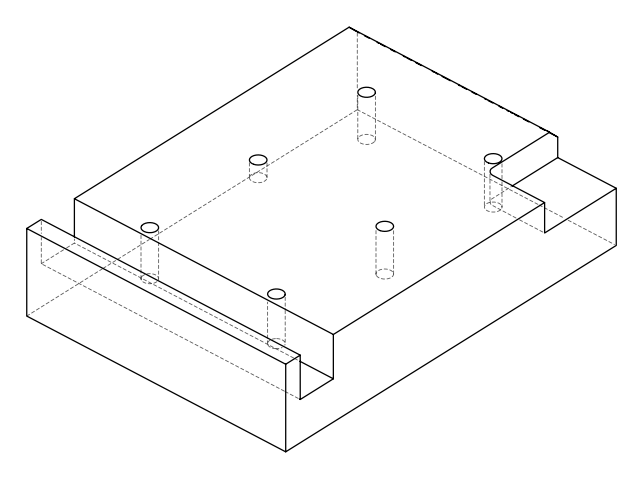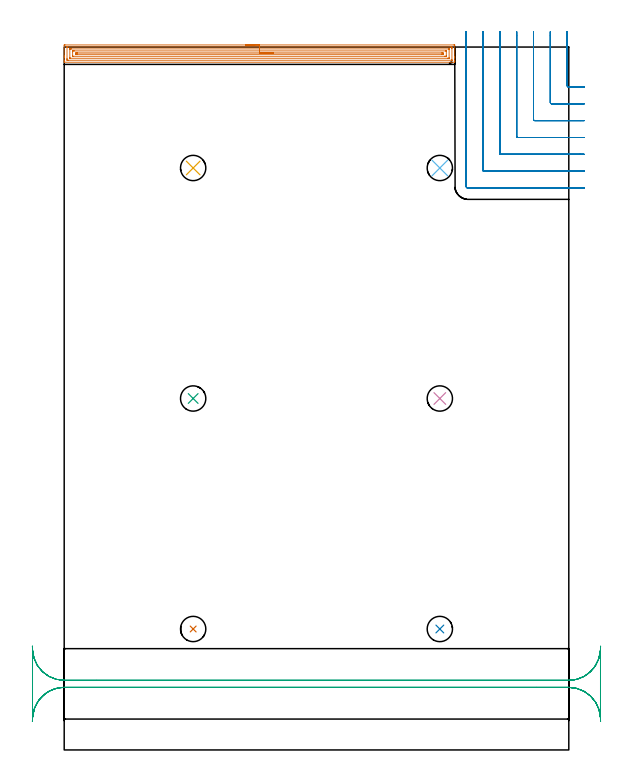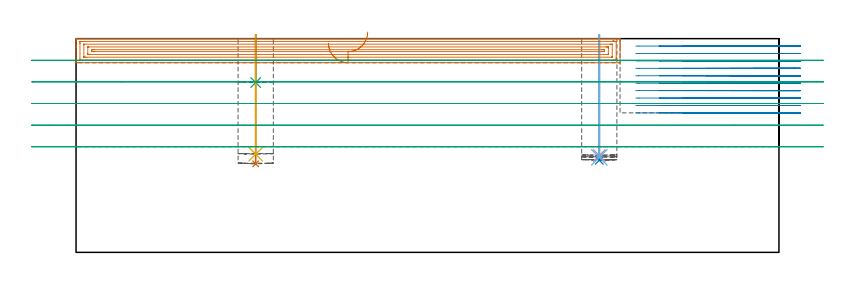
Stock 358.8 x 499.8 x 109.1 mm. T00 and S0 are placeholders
(PLAN: 9 operations, 3 tool changes, 42.7 min)
(1 INDEXABLE_INSERT_DRILL_BLIND_HOLE_FROM_SOLID | STEP1POCKET | NXT0302_007 | 0.27 min | 16169 mm3)
(2 INDEXABLE_INSERT_DRILL_BLIND_HOLE_FROM_SOLID_1 | STEP1POCKET_1 | NXT0302_007 | 0.26 min | 15711 mm3)
(3 INDEXABLE_INSERT_DRILL_BLIND_HOLE_FROM_SOLID_2 | STEP1POCKET_2 | NXT0302_007 | 0.1 min | 5632 mm3)
(4 INDEXABLE_INSERT_DRILL_BLIND_HOLE_FROM_SOLID_3 | STEP1POCKET_3 | NXT0302_007 | 0.25 min | 15104 mm3)
(5 INDEXABLE_INSERT_DRILL_BLIND_HOLE_FROM_SOLID_4 | STEP1POCKET_4 | NXT0302_007 | 0.25 min | 14923 mm3)
(6 INDEXABLE_INSERT_DRILL_BLIND_HOLE_FROM_SOLID_5 | STEP1POCKET_5 | NXT0302_007 | 0.25 min | 15334 mm3)
(7 AREA_MILL | FG_CHAMFER_SURFACE | UGT0205_001 | 11.32 min | 21502 mm3)
(8 MILL_CORNER_NOTCH_RECTANGULAR | CORNER_NOTCH_RECTANGULAR | NXT0201_012 | Follow Part, ap 4, ae 75% | 19.12 min | 331657 mm3)
(9 MILL_RECTANGULAR_SLOT | SLOT_RECTANGULAR | UGT0201_009 | Follow Part, ap 11.25, ae 75% | 10.88 min | 990725 mm3)
(TOOL NXT0302_007 | Index. Insert Drill 18mm [880-D1800L25-05] | D18 PA176 FL90 Z2)
(TOOL UGT0205_001 | Chamfer Mill 20 x 3 x 45 deg. | D20 FL50 Z2)
(TOOL NXT0201_012 | ENDMILL 16mm [2P460-1600-NA 1630] | D16 FL38 Z6)
(TOOL UGT0201_009 | End Mill 45 mm | D45 FL63 Z6)
(OP 1 INDEXABLE_INSERT_DRILL_BLIND_HOLE_FROM_SOLID)
G17 G21 G94 G90
T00 M6
G54
G17 G0 G90 X91.7 Y86. S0 M3
G43 Z119.1 H1
G94 G81 G98 Z45.2 F250. R111.1
G80
M5
M2
(OP 2 INDEXABLE_INSERT_DRILL_BLIND_HOLE_FROM_SOLID_1)
G17 G21 G94 G90
T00 M6
G54
G17 G0 G90 X267.1 Y86. S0 M3
G43 Z119.1 H1
G94 G81 G98 Z47. F250. R111.1
G80
M5
M2
(OP 3 INDEXABLE_INSERT_DRILL_BLIND_HOLE_FROM_SOLID_2)
G17 G21 G94 G90
T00 M6
G54
G17 G0 G90 X91.7 Y249.9 S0 M3
G43 Z119.1 H1
G94 G81 G98 Z86.7 F250. R111.1
G80
M5
M2
(OP 4 INDEXABLE_INSERT_DRILL_BLIND_HOLE_FROM_SOLID_3)
G17 G21 G94 G90
T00 M6
G54
G17 G0 G90 X267.1 Y249.9 S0 M3
G43 Z119.1 H1
G94 G81 G98 Z49.4 F250. R111.1
G80
M5
M2
(OP 5 INDEXABLE_INSERT_DRILL_BLIND_HOLE_FROM_SOLID_4)
G17 G21 G94 G90
T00 M6
G54
G17 G0 G90 X91.7 Y413.8 S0 M3
G43 Z119.1 H1
G94 G81 G98 Z50.1 F250. R111.1
G80
M5
M2
(OP 6 INDEXABLE_INSERT_DRILL_BLIND_HOLE_FROM_SOLID_5)
G17 G21 G94 G90
T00 M6
G54
G17 G0 G90 X267.1 Y413.8 S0 M3
G43 Z119.1 H1
G94 G81 G98 Z48.5 F250. R111.1
G80
M5
M2
(OP 7 AREA_MILL)
G17 G21 G94 G90
T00 M6
G54
G17 G0 G90 X128.85 Y501.3 S1061 M3
G43 Z119.1 H0
Z106.8
G94 G1 X128.888 Z105.928 F250.
X129.002 Z105.063
X129.191 Z104.212
X129.453 Z103.38
X129.787 Z102.574
X130.19 Z101.8
X130.658 Z101.064
X131.19 Z100.372
X131.779 Z99.729
X132.422 Z99.139
X133.114 Z98.608
X133.85 Z98.14
X134.624 Z97.737
X135.43 Z97.403
X136.262 Z97.141
X137.114 Z96.952
X137.978 Z96.838
X138.85 Z96.8
X277.102
X277.562 Y501.295 Z96.803
X277.69 Y501.292 Z96.806
X277.7 Y501.159 Z96.938
Y492.95 Z105.145
Y492.371 Z105.726
Y492.07 Z106.027
Y490.31 Z107.784
Y489.709 Z108.39
Y489.43 Z108.669
X277.699 Y489.293 Z108.806
X277.69 Y489.006 Z109.093
X277.548 Y489. Z109.1
X0.152
X0.01 Y489.006 Z109.093
X0. Y489.294 Z108.805
Y489.709 Z108.39
Y490.31 Z107.784
Y492.371 Z105.726
Y492.95 Z105.145
Y493.54 Z104.555
Y500.87 Z97.227
X0.003 Y501.162 Z96.935
X0.01 Y501.292 Z96.805
X0.142 Y501.299 Z96.799
X0.598 Y501.3 Z96.8
X138.85
Y499.886 Z98.214
X274.531
X275.318 Y499.885 Z98.215
X275.425 Y499.884 Z98.216
X275.668 Y499.879 Z98.221
X275.69 Y499.8 Z98.3
X275.696 Y499.616 Z98.484
X275.699 Y499.11 Z98.99
X275.7 Y498.733 Z99.367
X275.699 Y490.814 Z107.286
X275.692 Y490.437 Z107.663
X275.689 Y490.42 Z107.68
X275.685 Y490.418 Z107.682
X275.662 Y490.416 Z107.684
X275.613 Y490.415 Z107.685
X275.514 Y490.414 Z107.686
X3.169
X2.382 Y490.415 Z107.685
X2.275 Y490.416 Z107.684
X2.032 Y490.421 Z107.679
X2.01 Y490.5 Z107.6
X2.004 Y490.684 Z107.416
X2.001 Y491.19 Z106.91
X2. Y491.567 Z106.533
X2.001 Y499.486 Z98.614
X2.008 Y499.864 Z98.236
X2.011 Y499.88 Z98.22
X2.015 Y499.882 Z98.218
X2.038 Y499.884 Z98.216
X2.087 Y499.885 Z98.215
X2.186 Y499.886 Z98.214
X138.85
Y498.472 Z99.628
X273.534 Y498.471 Z99.629
X273.615 Y498.469 Z99.631
X273.679 Y498.466 Z99.634
X273.69 Y498.464 Z99.636
X273.694 Y498.44 Z99.66
X273.697 Y498.394 Z99.706
X273.699 Y498.23 Z99.87
X273.7 Y498.066 Z100.034
X273.699 Y491.907 Z106.193
X273.694 Y491.852 Z106.248
X273.69 Y491.836 Z106.264
X273.684 Y491.834 Z106.266
X273.656 Y491.831 Z106.269
X273.534 Y491.83 Z106.27
X272.887 Y491.829 Z106.271
X272.642 Y491.828 Z106.272
X4.166 Y491.829 Z106.271
X4.085 Y491.831 Z106.269
X4.021 Y491.835 Z106.265
X4.01 Y491.836 Z106.264
X4.006 Y491.86 Z106.24
X4.003 Y491.906 Z106.194
X4.001 Y492.07 Z106.03
X4. Y492.234 Z105.866
X4.001 Y498.393 Z99.707
X4.006 Y498.448 Z99.652
X4.01 Y498.464 Z99.636
X4.016 Y498.466 Z99.634
X4.044 Y498.469 Z99.631
X4.166 Y498.47 Z99.63
X4.813 Y498.472 Z99.628
X5.058
X138.85
Y497.057 Z101.043
X271.155
X271.582 Y497.053 Z101.047
X271.679 Y497.051 Z101.049
X271.69 Y497.048 Z101.052
X271.693 Y497.03 Z101.07
X271.697 Y496.984 Z101.116
X271.699 Y496.891 Z101.209
X271.7 Y493.83 Z104.27
X271.697 Y493.415 Z104.685
X271.694 Y493.311 Z104.789
X271.69 Y493.261 Z104.839
X271.68 Y493.249 Z104.851
X271.651 Y493.248 Z104.852
X271.451 Y493.245 Z104.855
X270.858 Y493.243 Z104.857
X270.562
X6.545
X6.118 Y493.247 Z104.853
X6.021 Y493.25 Z104.85
X6.01 Y493.252 Z104.848
X6.007 Y493.27 Z104.83
X6.003 Y493.316 Z104.784
X6.001 Y493.409 Z104.691
X6. Y496.47 Z101.63
X6.003 Y496.885 Z101.215
X6.006 Y496.989 Z101.111
X6.01 Y497.039 Z101.061
X6.02 Y497.051 Z101.049
X6.049 Y497.052 Z101.048
X6.249 Y497.055 Z101.045
X6.842 Y497.057 Z101.043
X7.138
X138.85
Y495.643 Z102.457
X268.182
X269.023 Y495.64 Z102.46
X269.074 Y495.638 Z102.462
X269.69 Y495.59 Z102.51
X269.695 Y494.978 Z103.122
X269.69 Y494.71 Z103.39
X269.123 Y494.662 Z103.438
X269.074 Y494.66 Z103.44
X268.236 Y494.657 Z103.443
X268.182
X9.518
X8.677 Y494.66 Z103.44
X8.626 Y494.662 Z103.438
X8.01 Y494.71 Z103.39
X8.005 Y495.322 Z102.778
X8.01 Y495.59 Z102.51
X8.577 Y495.638 Z102.462
X8.626 Y495.64 Z102.46
X9.464 Y495.643 Z102.457
X9.518
X138.85
X139.722 Z102.495
X140.586 Z102.609
X141.438 Z102.798
X142.27 Z103.06
X143.076 Z103.394
X143.85 Z103.797
X144.586 Z104.265
X145.278 Z104.796
X145.921 Z105.386
X146.51 Z106.029
X147.042 Z106.721
X147.51 Z107.457
X147.913 Z108.231
X148.247 Z109.037
X148.509 Z109.869
X148.698 Z110.72
X148.812 Z111.585
X148.85 Z112.457
G0 Z119.1
M5
M2
(OP 8 MILL_CORNER_NOTCH_RECTANGULAR)
G17 G21 G94 G90
T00 M6
G54
G17 G0 G90 X357.69 Y510.8 S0 M3
G43 Z119.1 H1
Z105.31
G94 G1 X357.7 Y507.8 F250.
G2 X357.7 Y507.574 R72. F500.
G1 Y472.294
G3 X358.494 Y471.5 R0.8
G1 X366.8
X369.8 F250.
G0 Z119.1
X345.688 Y510.8
Z105.31
G1 X345.7 Y507.8
G2 X345.7 Y507.574 R60. F500.
G1 Y460.294
G3 X346.494 Y459.5 R0.8
G1 X366.8
X369.8 F250.
G0 Z119.1
X333.685 Y510.8
Z105.31
G1 X333.699 Y507.8
G2 X333.7 Y507.574 R48. F500.
G1 Y448.295
G3 X334.495 Y447.5 R0.8
G1 X366.8
X369.8 F250.
G0 Z119.1
X321.68 Y510.8
Z105.31
G1 X321.699 Y507.8
G2 X321.7 Y507.574 R36. F500.
G1 Y436.295
G3 X322.495 Y435.5 R0.8
G1 X366.8
X369.8 F250.
G0 Z119.1
X309.671 Y510.8
Z105.31
G1 X309.699 Y507.8
G2 X309.7 Y507.574 R24. F500.
G1 Y424.295
G3 X310.495 Y423.5 R0.8
G1 X366.8
X369.8 F250.
G0 Z119.1
X297.641 Y510.799
Z105.31
G1 X297.698 Y507.8
G2 X297.7 Y507.574 R12. F500.
G1 Y412.295
G3 X298.495 Y411.5 R0.8
G1 X366.8
X369.8 F250.
G0 Z119.1
X285.7 Y510.574
Z105.31
G1 Y507.574
Y401.1 F500.
G3 X287.3 Y399.5 R1.6
G1 X366.8
X369.8 F250.
G0 Z119.1
X357.7 Y510.8
Z101.52
G1 Y507.8
Y472.294 F500.
G3 X358.494 Y471.5 R0.8
G1 X366.8
X369.8 F250.
G0 Z119.1
X345.7 Y510.8
Z101.52
G1 Y507.8
Y460.294 F500.
G3 X346.494 Y459.5 R0.8
G1 X366.8
X369.8 F250.
G0 Z119.1
X333.7 Y510.8
Z101.52
G1 Y507.8
Y448.295 F500.
G3 X334.495 Y447.5 R0.8
G1 X366.8
X369.8 F250.
G0 Z119.1
X321.7 Y510.8
Z101.52
G1 Y507.8
Y436.295 F500.
G3 X322.495 Y435.5 R0.8
G1 X366.8
X369.8 F250.
G0 Z119.1
X309.7 Y510.8
Z101.52
G1 Y507.8
Y424.295 F500.
G3 X310.495 Y423.5 R0.8
G1 X366.8
X369.8 F250.
G0 Z119.1
X297.7 Y510.8
Z101.52
G1 Y507.8
Y412.295 F500.
G3 X298.495 Y411.5 R0.8
G1 X366.8
X369.8 F250.
G0 Z119.1
X285.7 Y510.8
Z101.52
G1 Y507.8
Y401.1 F500.
G3 X287.3 Y399.5 R1.6
G1 X366.8
X369.8 F250.
G0 Z119.1
X357.7 Y510.8
Z97.73
G1 Y507.8
Y472.294 F500.
G3 X358.494 Y471.5 R0.8
G1 X366.8
X369.8 F250.
G0 Z119.1
X345.7 Y510.8
Z97.73
G1 Y507.8
Y460.294 F500.
G3 X346.494 Y459.5 R0.8
G1 X366.8
X369.8 F250.
G0 Z119.1
X333.7 Y510.8
Z97.73
G1 Y507.8
Y448.295 F500.
G3 X334.495 Y447.5 R0.8
G1 X366.8
X369.8 F250.
G0 Z119.1
X321.7 Y510.8
Z97.73
G1 Y507.8
Y436.295 F500.
G3 X322.495 Y435.5 R0.8
G1 X366.8
X369.8 F250.
G0 Z119.1
X309.7 Y510.8
Z97.73
G1 Y507.8
Y424.295 F500.
G3 X310.495 Y423.5 R0.8
G1 X366.8
X369.8 F250.
G0 Z119.1
X297.7 Y510.8
Z97.73
G1 Y507.8
Y412.295 F500.
G3 X298.495 Y411.5 R0.8
G1 X366.8
X369.8 F250.
G0 Z119.1
X285.7 Y510.8
Z97.73
G1 Y507.8
Y401.1 F500.
G3 X287.3 Y399.5 R1.6
G1 X366.8
X369.8 F250.
G0 Z119.1
X357.7 Y510.8
Z93.94
G1 Y507.8
Y472.294 F500.
G3 X358.494 Y471.5 R0.8
G1 X366.8
X369.8 F250.
G0 Z119.1
X345.7 Y510.8
Z93.94
G1 Y507.8
Y460.294 F500.
G3 X346.494 Y459.5 R0.8
G1 X366.8
X369.8 F250.
G0 Z119.1
X333.7 Y510.8
Z93.94
G1 Y507.8
Y448.295 F500.
G3 X334.495 Y447.5 R0.8
G1 X366.8
X369.8 F250.
G0 Z119.1
X321.7 Y510.8
Z93.94
G1 Y507.8
Y436.295 F500.
G3 X322.495 Y435.5 R0.8
G1 X366.8
X369.8 F250.
G0 Z119.1
X309.7 Y510.8
Z93.94
G1 Y507.8
Y424.295 F500.
G3 X310.495 Y423.5 R0.8
G1 X366.8
X369.8 F250.
G0 Z119.1
X297.7 Y510.8
Z93.94
G1 Y507.8
Y412.295 F500.
G3 X298.495 Y411.5 R0.8
G1 X366.8
X369.8 F250.
G0 Z119.1
X285.7 Y510.8
Z93.94
G1 Y507.8
Y401.1 F500.
G3 X287.3 Y399.5 R1.6
G1 X366.8
X369.8 F250.
G0 Z119.1
X357.7 Y510.8
Z90.15
G1 Y507.8
Y472.294 F500.
G3 X358.494 Y471.5 R0.8
G1 X366.8
X369.8 F250.
G0 Z119.1
X345.7 Y510.8
Z90.15
G1 Y507.8
Y460.294 F500.
G3 X346.494 Y459.5 R0.8
G1 X366.8
X369.8 F250.
G0 Z119.1
X333.7 Y510.8
Z90.15
G1 Y507.8
Y448.295 F500.
G3 X334.495 Y447.5 R0.8
G1 X366.8
X369.8 F250.
G0 Z119.1
X321.7 Y510.8
Z90.15
G1 Y507.8
Y436.295 F500.
G3 X322.495 Y435.5 R0.8
G1 X366.8
X369.8 F250.
G0 Z119.1
X309.7 Y510.8
Z90.15
G1 Y507.8
Y424.295 F500.
G3 X310.495 Y423.5 R0.8
G1 X366.8
X369.8 F250.
G0 Z119.1
X297.7 Y510.8
Z90.15
G1 Y507.8
Y412.295 F500.
G3 X298.495 Y411.5 R0.8
G1 X366.8
X369.8 F250.
G0 Z119.1
X285.7 Y510.8
Z90.15
G1 Y507.8
Y401.1 F500.
G3 X287.3 Y399.5 R1.6
G1 X366.8
X369.8 F250.
G0 Z119.1
X357.7 Y510.8
Z86.36
G1 Y507.8
Y472.294 F500.
G3 X358.494 Y471.5 R0.8
G1 X366.8
X369.8 F250.
G0 Z119.1
X345.7 Y510.8
Z86.36
G1 Y507.8
Y460.294 F500.
G3 X346.494 Y459.5 R0.8
G1 X366.8
X369.8 F250.
G0 Z119.1
X333.7 Y510.8
Z86.36
G1 Y507.8
Y448.295 F500.
G3 X334.495 Y447.5 R0.8
G1 X366.8
X369.8 F250.
G0 Z119.1
X321.7 Y510.8
Z86.36
G1 Y507.8
Y436.295 F500.
G3 X322.495 Y435.5 R0.8
G1 X366.8
X369.8 F250.
G0 Z119.1
X309.7 Y510.8
Z86.36
G1 Y507.8
Y424.295 F500.
G3 X310.495 Y423.5 R0.8
G1 X366.8
X369.8 F250.
G0 Z119.1
X297.7 Y510.8
Z86.36
G1 Y507.8
Y412.295 F500.
G3 X298.495 Y411.5 R0.8
G1 X366.8
X369.8 F250.
G0 Z119.1
X285.7 Y510.8
Z86.36
G1 Y507.8
Y401.1 F500.
G3 X287.3 Y399.5 R1.6
G1 X366.8
X369.8 F250.
G0 Z119.1
X357.7 Y510.8
Z82.57
G1 Y507.8
Y472.294 F500.
G3 X358.494 Y471.5 R0.8
G1 X366.8
X369.8 F250.
G0 Z119.1
X345.7 Y510.8
Z82.57
G1 Y507.8
Y460.294 F500.
G3 X346.494 Y459.5 R0.8
G1 X366.8
X369.8 F250.
G0 Z119.1
X333.7 Y510.8
Z82.57
G1 Y507.8
Y448.295 F500.
G3 X334.495 Y447.5 R0.8
G1 X366.8
X369.8 F250.
G0 Z119.1
X321.7 Y510.8
Z82.57
G1 Y507.8
Y436.295 F500.
G3 X322.495 Y435.5 R0.8
G1 X366.8
X369.8 F250.
G0 Z119.1
X309.7 Y510.8
Z82.57
G1 Y507.8
Y424.295 F500.
G3 X310.495 Y423.5 R0.8
G1 X366.8
X369.8 F250.
G0 Z119.1
X297.7 Y510.8
Z82.57
G1 Y507.8
Y412.295 F500.
G3 X298.495 Y411.5 R0.8
G1 X366.8
X369.8 F250.
G0 Z119.1
X285.7 Y510.8
Z82.57
G1 Y507.8
Y401.1 F500.
G3 X287.3 Y399.5 R1.6
G1 X366.8
X369.8 F250.
G0 Z119.1
X357.7 Y510.8
Z78.78
G1 Y507.8
Y472.294 F500.
G3 X358.494 Y471.5 R0.8
G1 X366.8
X369.8 F250.
G0 Z119.1
X345.7 Y510.8
Z78.78
G1 Y507.8
Y460.294 F500.
G3 X346.494 Y459.5 R0.8
G1 X366.8
X369.8 F250.
G0 Z119.1
X333.7 Y510.8
Z78.78
G1 Y507.8
Y448.295 F500.
G3 X334.495 Y447.5 R0.8
G1 X366.8
X369.8 F250.
G0 Z119.1
X321.7 Y510.8
Z78.78
G1 Y507.8
Y436.295 F500.
G3 X322.495 Y435.5 R0.8
G1 X366.8
X369.8 F250.
G0 Z119.1
X309.7 Y510.8
Z78.78
G1 Y507.8
Y424.295 F500.
G3 X310.495 Y423.5 R0.8
G1 X366.8
X369.8 F250.
G0 Z119.1
X297.7 Y510.8
Z78.78
G1 Y507.8
Y412.295 F500.
G3 X298.495 Y411.5 R0.8
G1 X366.8
X369.8 F250.
G0 Z119.1
X285.7 Y510.8
Z78.78
G1 Y507.8
Y401.1 F500.
G3 X287.3 Y399.5 R1.6
G1 X366.8
X369.8 F250.
G0 Z119.1
X357.7 Y510.8
Z74.99
G1 Y507.8
Y472.294 F500.
G3 X358.494 Y471.5 R0.8
G1 X366.8
X369.8 F250.
G0 Z119.1
X345.7 Y510.8
Z74.99
G1 Y507.8
Y460.294 F500.
G3 X346.494 Y459.5 R0.8
G1 X366.8
X369.8 F250.
G0 Z119.1
X333.7 Y510.8
Z74.99
G1 Y507.8
Y448.295 F500.
G3 X334.495 Y447.5 R0.8
G1 X366.8
X369.8 F250.
G0 Z119.1
X321.7 Y510.8
Z74.99
G1 Y507.8
Y436.295 F500.
G3 X322.495 Y435.5 R0.8
G1 X366.8
X369.8 F250.
G0 Z119.1
X309.7 Y510.8
Z74.99
G1 Y507.8
Y424.295 F500.
G3 X310.495 Y423.5 R0.8
G1 X366.8
X369.8 F250.
G0 Z119.1
X297.7 Y510.8
Z74.99
G1 Y507.8
Y412.295 F500.
G3 X298.495 Y411.5 R0.8
G1 X366.8
X369.8 F250.
G0 Z119.1
X285.7 Y510.8
Z74.99
G1 Y507.8
Y401.1 F500.
G3 X287.3 Y399.5 R1.6
G1 X366.8
X369.8 F250.
G0 Z119.1
X357.7 Y510.8
Z71.2
G1 Y507.8
Y472.294 F500.
G3 X358.494 Y471.5 R0.8
G1 X366.8
X369.8 F250.
G0 Z119.1
X345.7 Y510.8
Z71.2
G1 Y507.8
Y460.294 F500.
G3 X346.494 Y459.5 R0.8
G1 X366.8
X369.8 F250.
G0 Z119.1
X333.7 Y510.8
Z71.2
G1 Y507.8
Y448.295 F500.
G3 X334.495 Y447.5 R0.8
G1 X366.8
X369.8 F250.
G0 Z119.1
X321.7 Y510.8
Z71.2
G1 Y507.8
Y436.295 F500.
G3 X322.495 Y435.5 R0.8
G1 X366.8
X369.8 F250.
G0 Z119.1
X309.7 Y510.8
Z71.2
G1 Y507.8
Y424.295 F500.
G3 X310.495 Y423.5 R0.8
G1 X366.8
X369.8 F250.
G0 Z119.1
X297.7 Y510.8
Z71.2
G1 Y507.8
Y412.295 F500.
G3 X298.495 Y411.5 R0.8
G1 X366.8
X369.8 F250.
G0 Z119.1
X285.7 Y510.8
Z71.2
G1 Y507.8
Y401.1 F500.
G3 X287.3 Y399.5 R1.6
G1 X366.8
X369.8 F250.
G0 Z119.1
M5
M2
(OP 9 MILL_RECTANGULAR_SLOT)
G17 G21 G94 G90
T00 M6
G54
G17 G0 G90 X-22.625 Y20.165 S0 M3
G43 Z119.1 H0
Z98.06
G94 G1 X-22.47 Y23.161 F250.
G2 X-13.261 Y40.177 R22.5 F500.
X-4.157 Y44.113 R22.5 F405.
X0. Y44.5 R22.5 F341.
G1 X335.819
X358.8 F500.
G2 X381.27 Y23.162 R22.5
G1 X381.3
Y70.838
X381.27
G2 X358.8 Y49.5 R22.5
G1 X0.
G2 X-22.47 Y70.839 R22.5
G1 X-22.625 Y73.835 F250.
G0 Z119.1
X381.425 Y73.834
Z87.02
G1 X381.27 Y70.838
G2 X372.06 Y53.823 R22.5 F500.
X362.957 Y49.887 R22.5 F406.
X358.8 Y49.5 R22.5 F339.
G1 X22.981
X0. F500.
G2 X-22.47 Y70.838 R22.5
G1 X-22.5
Y23.162
X-22.47
G2 X0. Y44.5 R22.5
G1 X358.8
G2 X381.27 Y23.162 R22.5
G1 X381.425 Y20.166 F250.
G0 Y73.834 Z75.98
G1 X381.27 Y70.838
G2 X372.06 Y53.823 R22.5 F500.
X362.957 Y49.887 R22.5 F406.
X358.8 Y49.5 R22.5 F339.
G1 X22.981
X0. F500.
G2 X-22.47 Y70.838 R22.5
G1 X-22.5
Y23.162
X-22.47
G2 X0. Y44.5 R22.5
G1 X358.8
G2 X381.27 Y23.162 R22.5
G1 X381.425 Y20.166 F250.
G0 Z119.1
X-22.625
Z64.94
G1 X-22.47 Y23.162
G2 X-13.261 Y40.177 R22.5 F500.
X-4.157 Y44.113 R22.5 F405.
X0. Y44.5 R22.5 F341.
G1 X335.819
X358.8 F500.
G2 X381.27 Y23.162 R22.5
G1 X381.3
Y70.838
X381.27
G2 X358.8 Y49.5 R22.5
G1 X0.
G2 X-22.47 Y70.839 R22.5
G1 X-22.625 Y73.835 F250.
G0 Y20.166 Z53.9
G1 X-22.47 Y23.162
G2 X-13.261 Y40.177 R22.5 F500.
X-4.157 Y44.113 R22.5 F405.
X0. Y44.5 R22.5 F341.
G1 X335.819
X358.8 F500.
G2 X381.27 Y23.162 R22.5
G1 X381.3
Y70.838
X381.27
G2 X358.8 Y49.5 R22.5
G1 X0.
G2 X-22.47 Y70.839 R22.5
G1 X-22.625 Y73.835 F250.
G0 Z119.1
M5
M2
